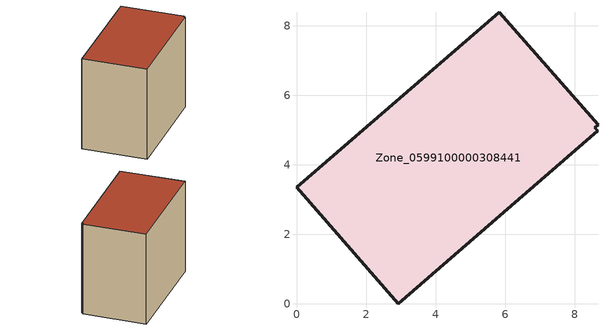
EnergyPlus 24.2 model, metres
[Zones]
Zone_0599100000308441
 floor ground (C_G): 0,3.36 5.84,8.4 8.68,5.15 8.59,5.07 8.66,4.98 2.92,0 z0
 wall outside (C_F): 5.84,8.4 0,3.36 2.92,0 8.66,4.98 8.59,5.07 8.68,5.15 5.84,8.4 z0:6.55
 roof outside (C_R): 0,3.36 2.92,0 8.66,4.98 8.59,5.07 8.68,5.15 5.84,8.4 z6.55
[BUILDING]
Pand.0599100000308441: North Axis=0; Terrain=City; Loads Convergence Tolerance Value=0.04; Temperature Convergence Tolerance Value=0.4; Solar Distribution=FullExterior; Maximum Number of Warmup Days=25; Minimum Number of Warmup Days=1
[Site:Location]
Rotterdam.The.Hague.AP_ZH_NLD Design_Conditions: Latitude=51.96; Longitude=4.45; Time Zone=1; Elevation=-4.5
[SITE:GROUNDTEMPERATURE:BUILDINGSURFACE]
18, 18, 18, 18, 18, 18, 18, 18, 18, 18, 18, 18
[MATERIAL] Thermal Absorptance=0.9; Solar Absorptance=0.7; Visible Absorptance=0.7
Name | Roughness | Thickness | Conductivity | Density | Specific Heat
G.TI.1946 | MediumSmooth | 0.15 | 1 | 540 | 1210
F.TI.1946 | Rough | 0.3 | 0.857143 | 1920 | 840
R.TI.1946 | MediumRough | 0.2 | 0.1 | 1500 | 1000
[CONSTRUCTION]
C_G: G.TI.1946
C_F: F.TI.1946
C_R: R.TI.1946
[ZONE]
Zone_0599100000308441: Type=1; Multiplier=1; Ceiling Height=Autocalculate; Volume=Autocalculate; Floor Area=autocalculate; Part of Total Floor Area=Yes
[ZONEINFILTRATION:DESIGNFLOWRATE]
Infil_Zone_0599100000308441: Zone or ZoneList or Space or SpaceList=Zone_0599100000308441; Schedule=AlwaysOn; Design Flow Rate Calculation Method=Flow/Area; Flow Rate per Floor Area=0.003; Constant Term Coefficient=1; Temperature Term Coefficient=0; Velocity Term Coefficient=0; Velocity Squared Term Coefficient=0
[HVACTEMPLATE:ZONE:IDEALLOADSAIRSYSTEM]
Zone_0599100000308441: Maximum Heating Supply Air Temperature=50; Minimum Cooling Supply Air Temperature=13; Maximum Heating Supply Air Humidity Ratio=0.0156; Minimum Cooling Supply Air Humidity Ratio=0.0077; Heating Limit=NoLimit; Cooling Limit=NoLimit; Dehumidification Control Type=ConstantSensibleHeatRatio; Cooling Sensible Heat Ratio=0.7; Dehumidification Setpoint=60; Humidification Control Type=None; Humidification Setpoint=30; Outdoor Air Method=None; Outdoor Air Flow Rate per Person=0.00944; Outdoor Air Flow Rate per Zone Floor Area=0; Outdoor Air Flow Rate per Zone=0; Demand Controlled Ventilation Type=None; Outdoor Air Economizer Type=NoEconomizer; Heat Recovery Type=None; Sensible Heat Recovery Effectiveness=0.7; Latent Heat Recovery Effectiveness=0.65
[ZONECONTROL:THERMOSTAT]
ThermostatControl_Zone_0599100000308441: Zone or ZoneList=Zone_0599100000308441; Control Type Schedule=DualSetpointControlType; Control 1=Thermostat_Zone_0599100000308441; Temperature Difference Between Cutout And Setpoint=0
[THERMOSTATSETPOINT:DUALSETPOINT]
Thermostat_Zone_0599100000308441: Heating Setpoint Temperature Schedule=HeatingSetpoint_Zone_0599100000308441; Cooling Setpoint Temperature Schedule=CoolingSetpoint_Zone_0599100000308441
[SCHEDULE:COMPACT]
HeatingSetpoint_Zone_0599100000308441: Through: 12/31, For: AllDays, Until: 24:00, 21
CoolingSetpoint_Zone_0599100000308441: Through: 12/31, For: AllDays, Until: 24:00, 24
DualSetpointControlType: Through: 12/31, For: AllDays, Until: 24:00, 4
AlwaysOn: Through: 12/31, For: AllDays, Until: 24:00, 1
